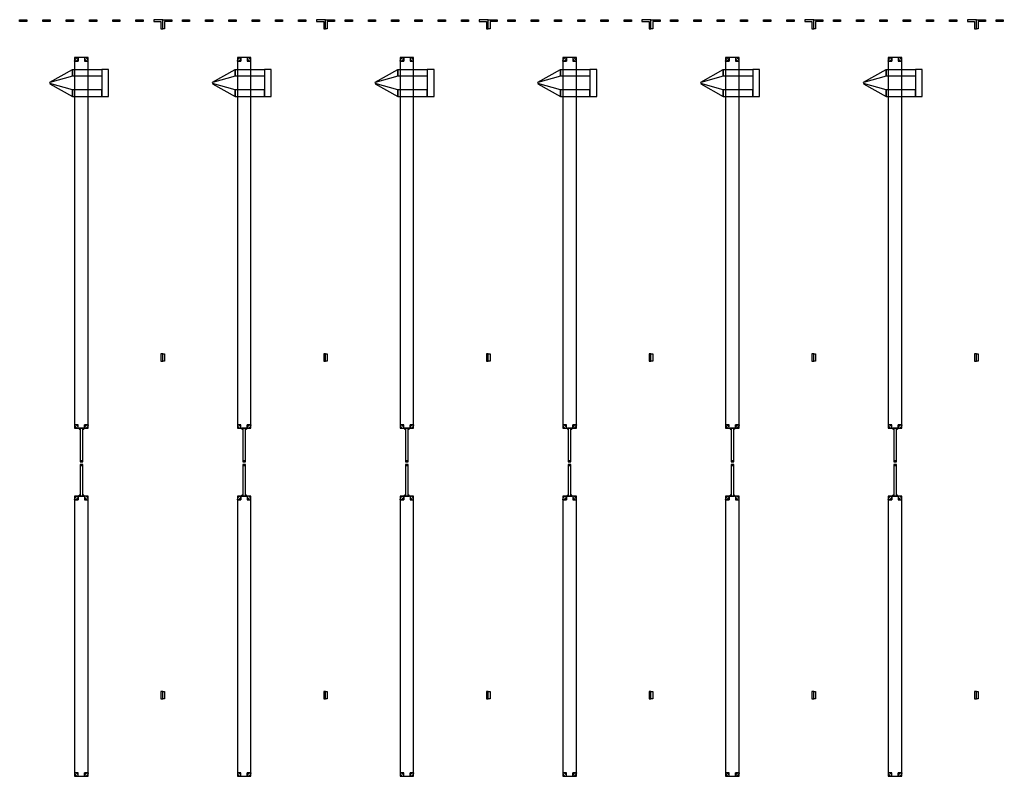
# Model space of a CAD drawing. Extents: x -50899 to 50899, y -48295 to 50898.
# Drawn here: x -6083 to 4797, y -21445 to -13075 of the extents above; entities that cross this region are included whole.
import ezdxf

# ---------------------------------------------------------------- set-up
doc = ezdxf.new("R2010")
doc.units = 0

# ---------------------------------------------------------------- blocks, each defined once
blk = doc.blocks.new('Q12')
for points in [[(2500, 25425), (2250, 25355), (2250, 25360), (2500, 25500), (2500, 25425)], [(2500, 25425), (2250, 25355), (2250, 25360), (2500, 25500), (2500, 25425)], [(2825, 25425), (2500, 25425), (2500, 25500), (2825, 25500), (2825, 25425)], [(2825, 25425), (2500, 25425), (2500, 25500), (2825, 25500), (2825, 25425)], [(2900, 25500), (2825, 25500), (2825, 25200), (2900, 25200), (2900, 25500)], [(2900, 25500), (2825, 25500), (2825, 25200), (2900, 25200), (2900, 25500)], [(2500, 25275), (2250, 25345), (2250, 25340), (2500, 25200), (2500, 25275)], [(2500, 25275), (2250, 25345), (2250, 25340), (2500, 25200), (2500, 25275)], [(2825, 25275), (2500, 25275), (2500, 25200), (2825, 25200), (2825, 25275)], [(2825, 25275), (2500, 25275), (2500, 25200), (2825, 25200), (2825, 25275)]]:
    blk.add_lwpolyline(points)
blk = doc.blocks.new('Q13')
for points in [[(117, 26050), (197, 26050), (197, 26030), (117, 26030), (117, 26050)], [(374, 26050), (454, 26050), (454, 26030), (374, 26030), (374, 26050)], [(631, 26050), (711, 26050), (711, 26030), (631, 26030), (631, 26050)], [(889, 26050), (969, 26050), (969, 26030), (889, 26030), (889, 26050)], [(1146, 26050), (1226, 26050), (1226, 26030), (1146, 26030), (1146, 26050)], [(1403, 26050), (1483, 26050), (1483, 26030), (1403, 26030), (1403, 26050)], [(1700, 26050), (1600, 26050), (1600, 26030), (1680, 26030), (1680, 25950), (1700, 25950), (1700, 26050)], [(725, 25630), (725, 21530), (875, 21530), (875, 25630), (725, 25630)], [(725, 25630), (725, 25590), (765, 25590), (765, 25630), (725, 25630)], [(725, 25590), (730, 25610), (745, 25625), (765, 25630), (765, 25610), (755, 25607), (748, 25600), (745, 25590), (725, 25590)], [(745, 25590), (748, 25600), (755, 25607), (765, 25610), (765, 25590), (765, 25590), (765, 25590), (765, 25590), (745, 25590)], [(835, 25630), (835, 25590), (875, 25590), (875, 25630), (835, 25630)], [(875, 25590), (870, 25610), (855, 25625), (835, 25630), (835, 25610), (845, 25607), (852, 25600), (855, 25590), (875, 25590)], [(855, 25590), (852, 25600), (845, 25607), (835, 25610), (835, 25590), (835, 25590), (835, 25590), (835, 25590), (855, 25590)], [(2500, 25425), (2250, 25355), (2250, 25360), (2500, 25500), (2500, 25425)], [(2500, 25425), (2250, 25355), (2250, 25360), (2500, 25500), (2500, 25425)], [(2825, 25425), (2500, 25425), (2500, 25500), (2825, 25500), (2825, 25425)], [(2825, 25425), (2500, 25425), (2500, 25500), (2825, 25500), (2825, 25425)], [(2900, 25500), (2825, 25500), (2825, 25200), (2900, 25200), (2900, 25500)], [(2900, 25500), (2825, 25500), (2825, 25200), (2900, 25200), (2900, 25500)], [(2500, 25275), (2250, 25345), (2250, 25340), (2500, 25200), (2500, 25275)], [(2500, 25275), (2250, 25345), (2250, 25340), (2500, 25200), (2500, 25275)], [(2825, 25275), (2500, 25275), (2500, 25200), (2825, 25200), (2825, 25275)], [(2825, 25275), (2500, 25275), (2500, 25200), (2825, 25200), (2825, 25275)], [(1700, 22274), (1700, 22354), (1680, 22354), (1680, 22274), (1700, 22274)], [(765, 21530), (765, 21570), (725, 21570), (725, 21530), (765, 21530)], [(725, 21570), (730, 21550), (745, 21535), (765, 21530), (765, 21550), (755, 21553), (748, 21560), (745, 21570), (725, 21570)], [(745, 21570), (748, 21560), (755, 21553), (765, 21550), (765, 21570), (765, 21570), (765, 21570), (765, 21570), (745, 21570)], [(875, 21530), (875, 21570), (835, 21570), (835, 21530), (875, 21530)], [(875, 21570), (870, 21550), (855, 21535), (835, 21530), (835, 21550), (845, 21553), (852, 21560), (855, 21570), (875, 21570)], [(855, 21570), (852, 21560), (845, 21553), (835, 21550), (835, 21570), (835, 21570), (835, 21570), (835, 21570), (855, 21570)], [(775, 21530), (775, 21520), (785, 21520), (785, 21530), (775, 21530)], [(785, 21520), (784, 21525), (780, 21529), (775, 21530), (775, 21525), (777, 21524), (779, 21522), (780, 21520), (785, 21520)], [(780, 21520), (779, 21522), (777, 21524), (775, 21525), (775, 21520), (775, 21520), (775, 21520), (775, 21520), (780, 21520)], [(785, 21530), (785, 21160), (815, 21160), (815, 21530), (785, 21530)], [(815, 21530), (815, 21520), (825, 21520), (825, 21530), (815, 21530)], [(815, 21520), (816, 21525), (820, 21529), (825, 21530), (825, 21525), (822, 21524), (821, 21522), (820, 21520), (815, 21520)], [(820, 21520), (821, 21522), (822, 21524), (825, 21525), (825, 21520), (825, 21520), (825, 21520), (825, 21520), (820, 21520)], [(785, 21130), (785, 20780), (815, 20780), (815, 21130), (785, 21130)], [(807, 21165), (807, 21170), (792, 21170), (792, 21165), (807, 21165)], [(792, 21125), (792, 21120), (807, 21120), (807, 21125), (792, 21125)], [(802, 21160), (802, 21165), (797, 21165), (797, 21160), (802, 21160)], [(797, 21130), (797, 21125), (802, 21125), (802, 21130), (797, 21130)], [(785, 20780), (785, 20790), (775, 20790), (775, 20780), (785, 20780)], [(785, 20790), (784, 20785), (780, 20781), (775, 20780), (775, 20785), (777, 20786), (779, 20788), (780, 20790), (785, 20790)], [(780, 20790), (779, 20788), (777, 20786), (775, 20785), (775, 20790), (775, 20790), (775, 20790), (775, 20790), (780, 20790)], [(825, 20780), (825, 20790), (815, 20790), (815, 20780), (825, 20780)], [(815, 20790), (816, 20785), (820, 20781), (825, 20780), (825, 20785), (822, 20786), (821, 20788), (820, 20790), (815, 20790)], [(820, 20790), (821, 20788), (822, 20786), (825, 20785), (825, 20790), (825, 20790), (825, 20790), (825, 20790), (820, 20790)], [(725, 20780), (725, 17680), (875, 17680), (875, 20780), (725, 20780)], [(725, 20780), (725, 20740), (765, 20740), (765, 20780), (725, 20780)], [(725, 20740), (730, 20760), (745, 20775), (765, 20780), (765, 20760), (755, 20757), (748, 20750), (745, 20740), (725, 20740)], [(745, 20740), (748, 20750), (755, 20757), (765, 20760), (765, 20740), (765, 20740), (765, 20740), (765, 20740), (745, 20740)], [(835, 20780), (835, 20740), (875, 20740), (875, 20780), (835, 20780)], [(875, 20740), (870, 20760), (855, 20775), (835, 20780), (835, 20760), (845, 20757), (852, 20750), (855, 20740), (875, 20740)], [(855, 20740), (852, 20750), (845, 20757), (835, 20760), (835, 20740), (835, 20740), (835, 20740), (835, 20740), (855, 20740)], [(1700, 18539), (1700, 18619), (1680, 18619), (1680, 18539), (1700, 18539)], [(765, 17680), (765, 17720), (725, 17720), (725, 17680), (765, 17680)], [(725, 17720), (730, 17700), (745, 17685), (765, 17680), (765, 17700), (755, 17703), (748, 17710), (745, 17720), (725, 17720)], [(745, 17720), (748, 17710), (755, 17703), (765, 17700), (765, 17720), (765, 17720), (765, 17720), (765, 17720), (745, 17720)], [(875, 17680), (875, 17720), (835, 17720), (835, 17680), (875, 17680)], [(875, 17720), (870, 17700), (855, 17685), (835, 17680), (835, 17700), (845, 17703), (852, 17710), (855, 17720), (875, 17720)], [(855, 17720), (852, 17710), (845, 17703), (835, 17700), (835, 17720), (835, 17720), (835, 17720), (835, 17720), (855, 17720)]]:
    blk.add_lwpolyline(points)
blk = doc.blocks.new('Q14')
for points in [[(-100, 26050), (0, 26050), (0, 26030), (-80, 26030), (-80, 25950), (-100, 25950), (-100, 26050)], [(117, 26050), (197, 26050), (197, 26030), (117, 26030), (117, 26050)], [(374, 26050), (454, 26050), (454, 26030), (374, 26030), (374, 26050)], [(631, 26050), (711, 26050), (711, 26030), (631, 26030), (631, 26050)], [(889, 26050), (969, 26050), (969, 26030), (889, 26030), (889, 26050)], [(1146, 26050), (1226, 26050), (1226, 26030), (1146, 26030), (1146, 26050)], [(1403, 26050), (1483, 26050), (1483, 26030), (1403, 26030), (1403, 26050)], [(1700, 26050), (1600, 26050), (1600, 26030), (1680, 26030), (1680, 25950), (1700, 25950), (1700, 26050)], [(725, 25630), (725, 21530), (875, 21530), (875, 25630), (725, 25630)], [(725, 25630), (725, 25590), (765, 25590), (765, 25630), (725, 25630)], [(725, 25590), (730, 25610), (745, 25625), (765, 25630), (765, 25610), (755, 25607), (748, 25600), (745, 25590), (725, 25590)], [(745, 25590), (748, 25600), (755, 25607), (765, 25610), (765, 25590), (765, 25590), (765, 25590), (765, 25590), (745, 25590)], [(835, 25630), (835, 25590), (875, 25590), (875, 25630), (835, 25630)], [(875, 25590), (870, 25610), (855, 25625), (835, 25630), (835, 25610), (845, 25607), (852, 25600), (855, 25590), (875, 25590)], [(855, 25590), (852, 25600), (845, 25607), (835, 25610), (835, 25590), (835, 25590), (835, 25590), (835, 25590), (855, 25590)], [(2500, 25425), (2250, 25355), (2250, 25360), (2500, 25500), (2500, 25425)], [(2500, 25425), (2250, 25355), (2250, 25360), (2500, 25500), (2500, 25425)], [(2825, 25425), (2500, 25425), (2500, 25500), (2825, 25500), (2825, 25425)], [(2825, 25425), (2500, 25425), (2500, 25500), (2825, 25500), (2825, 25425)], [(2900, 25500), (2825, 25500), (2825, 25200), (2900, 25200), (2900, 25500)], [(2900, 25500), (2825, 25500), (2825, 25200), (2900, 25200), (2900, 25500)], [(2500, 25275), (2250, 25345), (2250, 25340), (2500, 25200), (2500, 25275)], [(2500, 25275), (2250, 25345), (2250, 25340), (2500, 25200), (2500, 25275)], [(2825, 25275), (2500, 25275), (2500, 25200), (2825, 25200), (2825, 25275)], [(2825, 25275), (2500, 25275), (2500, 25200), (2825, 25200), (2825, 25275)], [(-100, 22274), (-100, 22354), (-80, 22354), (-80, 22274), (-100, 22274)], [(1700, 22274), (1700, 22354), (1680, 22354), (1680, 22274), (1700, 22274)], [(765, 21530), (765, 21570), (725, 21570), (725, 21530), (765, 21530)], [(725, 21570), (730, 21550), (745, 21535), (765, 21530), (765, 21550), (755, 21553), (748, 21560), (745, 21570), (725, 21570)], [(745, 21570), (748, 21560), (755, 21553), (765, 21550), (765, 21570), (765, 21570), (765, 21570), (765, 21570), (745, 21570)], [(875, 21530), (875, 21570), (835, 21570), (835, 21530), (875, 21530)], [(875, 21570), (870, 21550), (855, 21535), (835, 21530), (835, 21550), (845, 21553), (852, 21560), (855, 21570), (875, 21570)], [(855, 21570), (852, 21560), (845, 21553), (835, 21550), (835, 21570), (835, 21570), (835, 21570), (835, 21570), (855, 21570)], [(775, 21530), (775, 21520), (785, 21520), (785, 21530), (775, 21530)], [(785, 21520), (784, 21525), (780, 21529), (775, 21530), (775, 21525), (777, 21524), (779, 21522), (780, 21520), (785, 21520)], [(780, 21520), (779, 21522), (777, 21524), (775, 21525), (775, 21520), (775, 21520), (775, 21520), (775, 21520), (780, 21520)], [(785, 21530), (785, 21160), (815, 21160), (815, 21530), (785, 21530)], [(815, 21530), (815, 21520), (825, 21520), (825, 21530), (815, 21530)], [(815, 21520), (816, 21525), (820, 21529), (825, 21530), (825, 21525), (822, 21524), (821, 21522), (820, 21520), (815, 21520)], [(820, 21520), (821, 21522), (822, 21524), (825, 21525), (825, 21520), (825, 21520), (825, 21520), (825, 21520), (820, 21520)], [(785, 21130), (785, 20780), (815, 20780), (815, 21130), (785, 21130)], [(807, 21165), (807, 21170), (792, 21170), (792, 21165), (807, 21165)], [(792, 21125), (792, 21120), (807, 21120), (807, 21125), (792, 21125)], [(802, 21160), (802, 21165), (797, 21165), (797, 21160), (802, 21160)], [(797, 21130), (797, 21125), (802, 21125), (802, 21130), (797, 21130)], [(785, 20780), (785, 20790), (775, 20790), (775, 20780), (785, 20780)], [(785, 20790), (784, 20785), (780, 20781), (775, 20780), (775, 20785), (777, 20786), (779, 20788), (780, 20790), (785, 20790)], [(780, 20790), (779, 20788), (777, 20786), (775, 20785), (775, 20790), (775, 20790), (775, 20790), (775, 20790), (780, 20790)], [(825, 20780), (825, 20790), (815, 20790), (815, 20780), (825, 20780)], [(815, 20790), (816, 20785), (820, 20781), (825, 20780), (825, 20785), (822, 20786), (821, 20788), (820, 20790), (815, 20790)], [(820, 20790), (821, 20788), (822, 20786), (825, 20785), (825, 20790), (825, 20790), (825, 20790), (825, 20790), (820, 20790)], [(725, 20780), (725, 17680), (875, 17680), (875, 20780), (725, 20780)], [(725, 20780), (725, 20740), (765, 20740), (765, 20780), (725, 20780)], [(725, 20740), (730, 20760), (745, 20775), (765, 20780), (765, 20760), (755, 20757), (748, 20750), (745, 20740), (725, 20740)], [(745, 20740), (748, 20750), (755, 20757), (765, 20760), (765, 20740), (765, 20740), (765, 20740), (765, 20740), (745, 20740)], [(835, 20780), (835, 20740), (875, 20740), (875, 20780), (835, 20780)], [(875, 20740), (870, 20760), (855, 20775), (835, 20780), (835, 20760), (845, 20757), (852, 20750), (855, 20740), (875, 20740)], [(855, 20740), (852, 20750), (845, 20757), (835, 20760), (835, 20740), (835, 20740), (835, 20740), (835, 20740), (855, 20740)], [(-100, 18539), (-100, 18619), (-80, 18619), (-80, 18539), (-100, 18539)], [(1700, 18539), (1700, 18619), (1680, 18619), (1680, 18539), (1700, 18539)], [(765, 17680), (765, 17720), (725, 17720), (725, 17680), (765, 17680)], [(725, 17720), (730, 17700), (745, 17685), (765, 17680), (765, 17700), (755, 17703), (748, 17710), (745, 17720), (725, 17720)], [(745, 17720), (748, 17710), (755, 17703), (765, 17700), (765, 17720), (765, 17720), (765, 17720), (765, 17720), (745, 17720)], [(875, 17680), (875, 17720), (835, 17720), (835, 17680), (875, 17680)], [(875, 17720), (870, 17700), (855, 17685), (835, 17680), (835, 17700), (845, 17703), (852, 17710), (855, 17720), (875, 17720)], [(855, 17720), (852, 17710), (845, 17703), (835, 17700), (835, 17720), (835, 17720), (835, 17720), (835, 17720), (855, 17720)]]:
    blk.add_lwpolyline(points)
blk = doc.blocks.new('Q15')
for points in [[(-100, 26050), (0, 26050), (0, 26030), (-80, 26030), (-80, 25950), (-100, 25950), (-100, 26050)], [(117, 26050), (197, 26050), (197, 26030), (117, 26030), (117, 26050)], [(374, 26050), (454, 26050), (454, 26030), (374, 26030), (374, 26050)], [(631, 26050), (711, 26050), (711, 26030), (631, 26030), (631, 26050)], [(889, 26050), (969, 26050), (969, 26030), (889, 26030), (889, 26050)], [(1146, 26050), (1226, 26050), (1226, 26030), (1146, 26030), (1146, 26050)], [(1403, 26050), (1483, 26050), (1483, 26030), (1403, 26030), (1403, 26050)], [(1700, 26050), (1600, 26050), (1600, 26030), (1680, 26030), (1680, 25950), (1700, 25950), (1700, 26050)], [(725, 25630), (725, 21530), (875, 21530), (875, 25630), (725, 25630)], [(725, 25630), (725, 25590), (765, 25590), (765, 25630), (725, 25630)], [(725, 25590), (730, 25610), (745, 25625), (765, 25630), (765, 25610), (755, 25607), (748, 25600), (745, 25590), (725, 25590)], [(745, 25590), (748, 25600), (755, 25607), (765, 25610), (765, 25590), (765, 25590), (765, 25590), (765, 25590), (745, 25590)], [(835, 25630), (835, 25590), (875, 25590), (875, 25630), (835, 25630)], [(875, 25590), (870, 25610), (855, 25625), (835, 25630), (835, 25610), (845, 25607), (852, 25600), (855, 25590), (875, 25590)], [(855, 25590), (852, 25600), (845, 25607), (835, 25610), (835, 25590), (835, 25590), (835, 25590), (835, 25590), (855, 25590)], [(2500, 25425), (2250, 25355), (2250, 25360), (2500, 25500), (2500, 25425)], [(2500, 25425), (2250, 25355), (2250, 25360), (2500, 25500), (2500, 25425)], [(2825, 25425), (2500, 25425), (2500, 25500), (2825, 25500), (2825, 25425)], [(2825, 25425), (2500, 25425), (2500, 25500), (2825, 25500), (2825, 25425)], [(2900, 25500), (2825, 25500), (2825, 25200), (2900, 25200), (2900, 25500)], [(2900, 25500), (2825, 25500), (2825, 25200), (2900, 25200), (2900, 25500)], [(2500, 25275), (2250, 25345), (2250, 25340), (2500, 25200), (2500, 25275)], [(2500, 25275), (2250, 25345), (2250, 25340), (2500, 25200), (2500, 25275)], [(2825, 25275), (2500, 25275), (2500, 25200), (2825, 25200), (2825, 25275)], [(2825, 25275), (2500, 25275), (2500, 25200), (2825, 25200), (2825, 25275)], [(-100, 22274), (-100, 22354), (-80, 22354), (-80, 22274), (-100, 22274)], [(1700, 22274), (1700, 22354), (1680, 22354), (1680, 22274), (1700, 22274)], [(765, 21530), (765, 21570), (725, 21570), (725, 21530), (765, 21530)], [(725, 21570), (730, 21550), (745, 21535), (765, 21530), (765, 21550), (755, 21553), (748, 21560), (745, 21570), (725, 21570)], [(745, 21570), (748, 21560), (755, 21553), (765, 21550), (765, 21570), (765, 21570), (765, 21570), (765, 21570), (745, 21570)], [(875, 21530), (875, 21570), (835, 21570), (835, 21530), (875, 21530)], [(875, 21570), (870, 21550), (855, 21535), (835, 21530), (835, 21550), (845, 21553), (852, 21560), (855, 21570), (875, 21570)], [(855, 21570), (852, 21560), (845, 21553), (835, 21550), (835, 21570), (835, 21570), (835, 21570), (835, 21570), (855, 21570)], [(775, 21530), (775, 21520), (785, 21520), (785, 21530), (775, 21530)], [(785, 21520), (784, 21525), (780, 21529), (775, 21530), (775, 21525), (777, 21524), (779, 21522), (780, 21520), (785, 21520)], [(780, 21520), (779, 21522), (777, 21524), (775, 21525), (775, 21520), (775, 21520), (775, 21520), (775, 21520), (780, 21520)], [(785, 21530), (785, 21160), (815, 21160), (815, 21530), (785, 21530)], [(815, 21530), (815, 21520), (825, 21520), (825, 21530), (815, 21530)], [(815, 21520), (816, 21525), (820, 21529), (825, 21530), (825, 21525), (822, 21524), (821, 21522), (820, 21520), (815, 21520)], [(820, 21520), (821, 21522), (822, 21524), (825, 21525), (825, 21520), (825, 21520), (825, 21520), (825, 21520), (820, 21520)], [(785, 21130), (785, 20780), (815, 20780), (815, 21130), (785, 21130)], [(807, 21165), (807, 21170), (792, 21170), (792, 21165), (807, 21165)], [(792, 21125), (792, 21120), (807, 21120), (807, 21125), (792, 21125)], [(802, 21160), (802, 21165), (797, 21165), (797, 21160), (802, 21160)], [(797, 21130), (797, 21125), (802, 21125), (802, 21130), (797, 21130)], [(785, 20780), (785, 20790), (775, 20790), (775, 20780), (785, 20780)], [(785, 20790), (784, 20785), (780, 20781), (775, 20780), (775, 20785), (777, 20786), (779, 20788), (780, 20790), (785, 20790)], [(780, 20790), (779, 20788), (777, 20786), (775, 20785), (775, 20790), (775, 20790), (775, 20790), (775, 20790), (780, 20790)], [(825, 20780), (825, 20790), (815, 20790), (815, 20780), (825, 20780)], [(815, 20790), (816, 20785), (820, 20781), (825, 20780), (825, 20785), (822, 20786), (821, 20788), (820, 20790), (815, 20790)], [(820, 20790), (821, 20788), (822, 20786), (825, 20785), (825, 20790), (825, 20790), (825, 20790), (825, 20790), (820, 20790)], [(725, 20780), (725, 17680), (875, 17680), (875, 20780), (725, 20780)], [(725, 20780), (725, 20740), (765, 20740), (765, 20780), (725, 20780)], [(725, 20740), (730, 20760), (745, 20775), (765, 20780), (765, 20760), (755, 20757), (748, 20750), (745, 20740), (725, 20740)], [(745, 20740), (748, 20750), (755, 20757), (765, 20760), (765, 20740), (765, 20740), (765, 20740), (765, 20740), (745, 20740)], [(835, 20780), (835, 20740), (875, 20740), (875, 20780), (835, 20780)], [(875, 20740), (870, 20760), (855, 20775), (835, 20780), (835, 20760), (845, 20757), (852, 20750), (855, 20740), (875, 20740)], [(855, 20740), (852, 20750), (845, 20757), (835, 20760), (835, 20740), (835, 20740), (835, 20740), (835, 20740), (855, 20740)], [(-100, 18539), (-100, 18619), (-80, 18619), (-80, 18539), (-100, 18539)], [(1700, 18539), (1700, 18619), (1680, 18619), (1680, 18539), (1700, 18539)], [(765, 17680), (765, 17720), (725, 17720), (725, 17680), (765, 17680)], [(725, 17720), (730, 17700), (745, 17685), (765, 17680), (765, 17700), (755, 17703), (748, 17710), (745, 17720), (725, 17720)], [(745, 17720), (748, 17710), (755, 17703), (765, 17700), (765, 17720), (765, 17720), (765, 17720), (765, 17720), (745, 17720)], [(875, 17680), (875, 17720), (835, 17720), (835, 17680), (875, 17680)], [(875, 17720), (870, 17700), (855, 17685), (835, 17680), (835, 17700), (845, 17703), (852, 17710), (855, 17720), (875, 17720)], [(855, 17720), (852, 17710), (845, 17703), (835, 17700), (835, 17720), (835, 17720), (835, 17720), (835, 17720), (855, 17720)]]:
    blk.add_lwpolyline(points)
blk = doc.blocks.new('Q16')
for points in [[(-100, 26050), (0, 26050), (0, 26030), (-80, 26030), (-80, 25950), (-100, 25950), (-100, 26050)], [(117, 26050), (197, 26050), (197, 26030), (117, 26030), (117, 26050)], [(374, 26050), (454, 26050), (454, 26030), (374, 26030), (374, 26050)], [(631, 26050), (711, 26050), (711, 26030), (631, 26030), (631, 26050)], [(889, 26050), (969, 26050), (969, 26030), (889, 26030), (889, 26050)], [(1146, 26050), (1226, 26050), (1226, 26030), (1146, 26030), (1146, 26050)], [(1403, 26050), (1483, 26050), (1483, 26030), (1403, 26030), (1403, 26050)], [(1700, 26050), (1600, 26050), (1600, 26030), (1680, 26030), (1680, 25950), (1700, 25950), (1700, 26050)], [(725, 25630), (725, 21530), (875, 21530), (875, 25630), (725, 25630)], [(725, 25630), (725, 25590), (765, 25590), (765, 25630), (725, 25630)], [(725, 25590), (730, 25610), (745, 25625), (765, 25630), (765, 25610), (755, 25607), (748, 25600), (745, 25590), (725, 25590)], [(745, 25590), (748, 25600), (755, 25607), (765, 25610), (765, 25590), (765, 25590), (765, 25590), (765, 25590), (745, 25590)], [(835, 25630), (835, 25590), (875, 25590), (875, 25630), (835, 25630)], [(875, 25590), (870, 25610), (855, 25625), (835, 25630), (835, 25610), (845, 25607), (852, 25600), (855, 25590), (875, 25590)], [(855, 25590), (852, 25600), (845, 25607), (835, 25610), (835, 25590), (835, 25590), (835, 25590), (835, 25590), (855, 25590)], [(2500, 25425), (2250, 25355), (2250, 25360), (2500, 25500), (2500, 25425)], [(2500, 25425), (2250, 25355), (2250, 25360), (2500, 25500), (2500, 25425)], [(2825, 25425), (2500, 25425), (2500, 25500), (2825, 25500), (2825, 25425)], [(2825, 25425), (2500, 25425), (2500, 25500), (2825, 25500), (2825, 25425)], [(2900, 25500), (2825, 25500), (2825, 25200), (2900, 25200), (2900, 25500)], [(2900, 25500), (2825, 25500), (2825, 25200), (2900, 25200), (2900, 25500)], [(2500, 25275), (2250, 25345), (2250, 25340), (2500, 25200), (2500, 25275)], [(2500, 25275), (2250, 25345), (2250, 25340), (2500, 25200), (2500, 25275)], [(2825, 25275), (2500, 25275), (2500, 25200), (2825, 25200), (2825, 25275)], [(2825, 25275), (2500, 25275), (2500, 25200), (2825, 25200), (2825, 25275)], [(-100, 22274), (-100, 22354), (-80, 22354), (-80, 22274), (-100, 22274)], [(1700, 22274), (1700, 22354), (1680, 22354), (1680, 22274), (1700, 22274)], [(765, 21530), (765, 21570), (725, 21570), (725, 21530), (765, 21530)], [(725, 21570), (730, 21550), (745, 21535), (765, 21530), (765, 21550), (755, 21553), (748, 21560), (745, 21570), (725, 21570)], [(745, 21570), (748, 21560), (755, 21553), (765, 21550), (765, 21570), (765, 21570), (765, 21570), (765, 21570), (745, 21570)], [(875, 21530), (875, 21570), (835, 21570), (835, 21530), (875, 21530)], [(875, 21570), (870, 21550), (855, 21535), (835, 21530), (835, 21550), (845, 21553), (852, 21560), (855, 21570), (875, 21570)], [(855, 21570), (852, 21560), (845, 21553), (835, 21550), (835, 21570), (835, 21570), (835, 21570), (835, 21570), (855, 21570)], [(775, 21530), (775, 21520), (785, 21520), (785, 21530), (775, 21530)], [(785, 21520), (784, 21525), (780, 21529), (775, 21530), (775, 21525), (777, 21524), (779, 21522), (780, 21520), (785, 21520)], [(780, 21520), (779, 21522), (777, 21524), (775, 21525), (775, 21520), (775, 21520), (775, 21520), (775, 21520), (780, 21520)], [(785, 21530), (785, 21160), (815, 21160), (815, 21530), (785, 21530)], [(815, 21530), (815, 21520), (825, 21520), (825, 21530), (815, 21530)], [(815, 21520), (816, 21525), (820, 21529), (825, 21530), (825, 21525), (822, 21524), (821, 21522), (820, 21520), (815, 21520)], [(820, 21520), (821, 21522), (822, 21524), (825, 21525), (825, 21520), (825, 21520), (825, 21520), (825, 21520), (820, 21520)], [(785, 21130), (785, 20780), (815, 20780), (815, 21130), (785, 21130)], [(807, 21165), (807, 21170), (792, 21170), (792, 21165), (807, 21165)], [(792, 21125), (792, 21120), (807, 21120), (807, 21125), (792, 21125)], [(802, 21160), (802, 21165), (797, 21165), (797, 21160), (802, 21160)], [(797, 21130), (797, 21125), (802, 21125), (802, 21130), (797, 21130)], [(785, 20780), (785, 20790), (775, 20790), (775, 20780), (785, 20780)], [(785, 20790), (784, 20785), (780, 20781), (775, 20780), (775, 20785), (777, 20786), (779, 20788), (780, 20790), (785, 20790)], [(780, 20790), (779, 20788), (777, 20786), (775, 20785), (775, 20790), (775, 20790), (775, 20790), (775, 20790), (780, 20790)], [(825, 20780), (825, 20790), (815, 20790), (815, 20780), (825, 20780)], [(815, 20790), (816, 20785), (820, 20781), (825, 20780), (825, 20785), (822, 20786), (821, 20788), (820, 20790), (815, 20790)], [(820, 20790), (821, 20788), (822, 20786), (825, 20785), (825, 20790), (825, 20790), (825, 20790), (825, 20790), (820, 20790)], [(725, 20780), (725, 17680), (875, 17680), (875, 20780), (725, 20780)], [(725, 20780), (725, 20740), (765, 20740), (765, 20780), (725, 20780)], [(725, 20740), (730, 20760), (745, 20775), (765, 20780), (765, 20760), (755, 20757), (748, 20750), (745, 20740), (725, 20740)], [(745, 20740), (748, 20750), (755, 20757), (765, 20760), (765, 20740), (765, 20740), (765, 20740), (765, 20740), (745, 20740)], [(835, 20780), (835, 20740), (875, 20740), (875, 20780), (835, 20780)], [(875, 20740), (870, 20760), (855, 20775), (835, 20780), (835, 20760), (845, 20757), (852, 20750), (855, 20740), (875, 20740)], [(855, 20740), (852, 20750), (845, 20757), (835, 20760), (835, 20740), (835, 20740), (835, 20740), (835, 20740), (855, 20740)], [(-100, 18539), (-100, 18619), (-80, 18619), (-80, 18539), (-100, 18539)], [(1700, 18539), (1700, 18619), (1680, 18619), (1680, 18539), (1700, 18539)], [(765, 17680), (765, 17720), (725, 17720), (725, 17680), (765, 17680)], [(725, 17720), (730, 17700), (745, 17685), (765, 17680), (765, 17700), (755, 17703), (748, 17710), (745, 17720), (725, 17720)], [(745, 17720), (748, 17710), (755, 17703), (765, 17700), (765, 17720), (765, 17720), (765, 17720), (765, 17720), (745, 17720)], [(875, 17680), (875, 17720), (835, 17720), (835, 17680), (875, 17680)], [(875, 17720), (870, 17700), (855, 17685), (835, 17680), (835, 17700), (845, 17703), (852, 17710), (855, 17720), (875, 17720)], [(855, 17720), (852, 17710), (845, 17703), (835, 17700), (835, 17720), (835, 17720), (835, 17720), (835, 17720), (855, 17720)]]:
    blk.add_lwpolyline(points)
blk = doc.blocks.new('Q17')
for points in [[(-100, 26050), (0, 26050), (0, 26030), (-80, 26030), (-80, 25950), (-100, 25950), (-100, 26050)], [(117, 26050), (197, 26050), (197, 26030), (117, 26030), (117, 26050)], [(374, 26050), (454, 26050), (454, 26030), (374, 26030), (374, 26050)], [(631, 26050), (711, 26050), (711, 26030), (631, 26030), (631, 26050)], [(889, 26050), (969, 26050), (969, 26030), (889, 26030), (889, 26050)], [(1146, 26050), (1226, 26050), (1226, 26030), (1146, 26030), (1146, 26050)], [(1403, 26050), (1483, 26050), (1483, 26030), (1403, 26030), (1403, 26050)], [(1700, 26050), (1600, 26050), (1600, 26030), (1680, 26030), (1680, 25950), (1700, 25950), (1700, 26050)], [(725, 25630), (725, 21530), (875, 21530), (875, 25630), (725, 25630)], [(725, 25630), (725, 25590), (765, 25590), (765, 25630), (725, 25630)], [(725, 25590), (730, 25610), (745, 25625), (765, 25630), (765, 25610), (755, 25607), (748, 25600), (745, 25590), (725, 25590)], [(745, 25590), (748, 25600), (755, 25607), (765, 25610), (765, 25590), (765, 25590), (765, 25590), (765, 25590), (745, 25590)], [(835, 25630), (835, 25590), (875, 25590), (875, 25630), (835, 25630)], [(875, 25590), (870, 25610), (855, 25625), (835, 25630), (835, 25610), (845, 25607), (852, 25600), (855, 25590), (875, 25590)], [(855, 25590), (852, 25600), (845, 25607), (835, 25610), (835, 25590), (835, 25590), (835, 25590), (835, 25590), (855, 25590)], [(2500, 25425), (2250, 25355), (2250, 25360), (2500, 25500), (2500, 25425)], [(2500, 25425), (2250, 25355), (2250, 25360), (2500, 25500), (2500, 25425)], [(2825, 25425), (2500, 25425), (2500, 25500), (2825, 25500), (2825, 25425)], [(2825, 25425), (2500, 25425), (2500, 25500), (2825, 25500), (2825, 25425)], [(2900, 25500), (2825, 25500), (2825, 25200), (2900, 25200), (2900, 25500)], [(2900, 25500), (2825, 25500), (2825, 25200), (2900, 25200), (2900, 25500)], [(2500, 25275), (2250, 25345), (2250, 25340), (2500, 25200), (2500, 25275)], [(2500, 25275), (2250, 25345), (2250, 25340), (2500, 25200), (2500, 25275)], [(2825, 25275), (2500, 25275), (2500, 25200), (2825, 25200), (2825, 25275)], [(2825, 25275), (2500, 25275), (2500, 25200), (2825, 25200), (2825, 25275)], [(-100, 22274), (-100, 22354), (-80, 22354), (-80, 22274), (-100, 22274)], [(1700, 22274), (1700, 22354), (1680, 22354), (1680, 22274), (1700, 22274)], [(765, 21530), (765, 21570), (725, 21570), (725, 21530), (765, 21530)], [(725, 21570), (730, 21550), (745, 21535), (765, 21530), (765, 21550), (755, 21553), (748, 21560), (745, 21570), (725, 21570)], [(745, 21570), (748, 21560), (755, 21553), (765, 21550), (765, 21570), (765, 21570), (765, 21570), (765, 21570), (745, 21570)], [(875, 21530), (875, 21570), (835, 21570), (835, 21530), (875, 21530)], [(875, 21570), (870, 21550), (855, 21535), (835, 21530), (835, 21550), (845, 21553), (852, 21560), (855, 21570), (875, 21570)], [(855, 21570), (852, 21560), (845, 21553), (835, 21550), (835, 21570), (835, 21570), (835, 21570), (835, 21570), (855, 21570)], [(775, 21530), (775, 21520), (785, 21520), (785, 21530), (775, 21530)], [(785, 21520), (784, 21525), (780, 21529), (775, 21530), (775, 21525), (777, 21524), (779, 21522), (780, 21520), (785, 21520)], [(780, 21520), (779, 21522), (777, 21524), (775, 21525), (775, 21520), (775, 21520), (775, 21520), (775, 21520), (780, 21520)], [(785, 21530), (785, 21160), (815, 21160), (815, 21530), (785, 21530)], [(815, 21530), (815, 21520), (825, 21520), (825, 21530), (815, 21530)], [(815, 21520), (816, 21525), (820, 21529), (825, 21530), (825, 21525), (822, 21524), (821, 21522), (820, 21520), (815, 21520)], [(820, 21520), (821, 21522), (822, 21524), (825, 21525), (825, 21520), (825, 21520), (825, 21520), (825, 21520), (820, 21520)], [(785, 21130), (785, 20780), (815, 20780), (815, 21130), (785, 21130)], [(807, 21165), (807, 21170), (792, 21170), (792, 21165), (807, 21165)], [(792, 21125), (792, 21120), (807, 21120), (807, 21125), (792, 21125)], [(802, 21160), (802, 21165), (797, 21165), (797, 21160), (802, 21160)], [(797, 21130), (797, 21125), (802, 21125), (802, 21130), (797, 21130)], [(785, 20780), (785, 20790), (775, 20790), (775, 20780), (785, 20780)], [(785, 20790), (784, 20785), (780, 20781), (775, 20780), (775, 20785), (777, 20786), (779, 20788), (780, 20790), (785, 20790)], [(780, 20790), (779, 20788), (777, 20786), (775, 20785), (775, 20790), (775, 20790), (775, 20790), (775, 20790), (780, 20790)], [(825, 20780), (825, 20790), (815, 20790), (815, 20780), (825, 20780)], [(815, 20790), (816, 20785), (820, 20781), (825, 20780), (825, 20785), (822, 20786), (821, 20788), (820, 20790), (815, 20790)], [(820, 20790), (821, 20788), (822, 20786), (825, 20785), (825, 20790), (825, 20790), (825, 20790), (825, 20790), (820, 20790)], [(725, 20780), (725, 17680), (875, 17680), (875, 20780), (725, 20780)], [(725, 20780), (725, 20740), (765, 20740), (765, 20780), (725, 20780)], [(725, 20740), (730, 20760), (745, 20775), (765, 20780), (765, 20760), (755, 20757), (748, 20750), (745, 20740), (725, 20740)], [(745, 20740), (748, 20750), (755, 20757), (765, 20760), (765, 20740), (765, 20740), (765, 20740), (765, 20740), (745, 20740)], [(835, 20780), (835, 20740), (875, 20740), (875, 20780), (835, 20780)], [(875, 20740), (870, 20760), (855, 20775), (835, 20780), (835, 20760), (845, 20757), (852, 20750), (855, 20740), (875, 20740)], [(855, 20740), (852, 20750), (845, 20757), (835, 20760), (835, 20740), (835, 20740), (835, 20740), (835, 20740), (855, 20740)], [(-100, 18539), (-100, 18619), (-80, 18619), (-80, 18539), (-100, 18539)], [(1700, 18539), (1700, 18619), (1680, 18619), (1680, 18539), (1700, 18539)], [(765, 17680), (765, 17720), (725, 17720), (725, 17680), (765, 17680)], [(725, 17720), (730, 17700), (745, 17685), (765, 17680), (765, 17700), (755, 17703), (748, 17710), (745, 17720), (725, 17720)], [(745, 17720), (748, 17710), (755, 17703), (765, 17700), (765, 17720), (765, 17720), (765, 17720), (765, 17720), (745, 17720)], [(875, 17680), (875, 17720), (835, 17720), (835, 17680), (875, 17680)], [(875, 17720), (870, 17700), (855, 17685), (835, 17680), (835, 17700), (845, 17703), (852, 17710), (855, 17720), (875, 17720)], [(855, 17720), (852, 17710), (845, 17703), (835, 17700), (835, 17720), (835, 17720), (835, 17720), (835, 17720), (855, 17720)]]:
    blk.add_lwpolyline(points)
blk = doc.blocks.new('Q18')
for points in [[(-100, 26050), (0, 26050), (0, 26030), (-80, 26030), (-80, 25950), (-100, 25950), (-100, 26050)], [(117, 26050), (197, 26050), (197, 26030), (117, 26030), (117, 26050)], [(374, 26050), (454, 26050), (454, 26030), (374, 26030), (374, 26050)], [(631, 26050), (711, 26050), (711, 26030), (631, 26030), (631, 26050)], [(889, 26050), (969, 26050), (969, 26030), (889, 26030), (889, 26050)], [(1146, 26050), (1226, 26050), (1226, 26030), (1146, 26030), (1146, 26050)], [(1403, 26050), (1483, 26050), (1483, 26030), (1403, 26030), (1403, 26050)], [(1700, 26050), (1600, 26050), (1600, 26030), (1680, 26030), (1680, 25950), (1700, 25950), (1700, 26050)], [(725, 25630), (725, 21530), (875, 21530), (875, 25630), (725, 25630)], [(725, 25630), (725, 25590), (765, 25590), (765, 25630), (725, 25630)], [(725, 25590), (730, 25610), (745, 25625), (765, 25630), (765, 25610), (755, 25607), (748, 25600), (745, 25590), (725, 25590)], [(745, 25590), (748, 25600), (755, 25607), (765, 25610), (765, 25590), (765, 25590), (765, 25590), (765, 25590), (745, 25590)], [(835, 25630), (835, 25590), (875, 25590), (875, 25630), (835, 25630)], [(875, 25590), (870, 25610), (855, 25625), (835, 25630), (835, 25610), (845, 25607), (852, 25600), (855, 25590), (875, 25590)], [(855, 25590), (852, 25600), (845, 25607), (835, 25610), (835, 25590), (835, 25590), (835, 25590), (835, 25590), (855, 25590)], [(-100, 22274), (-100, 22354), (-80, 22354), (-80, 22274), (-100, 22274)], [(1700, 22274), (1700, 22354), (1680, 22354), (1680, 22274), (1700, 22274)], [(765, 21530), (765, 21570), (725, 21570), (725, 21530), (765, 21530)], [(725, 21570), (730, 21550), (745, 21535), (765, 21530), (765, 21550), (755, 21553), (748, 21560), (745, 21570), (725, 21570)], [(745, 21570), (748, 21560), (755, 21553), (765, 21550), (765, 21570), (765, 21570), (765, 21570), (765, 21570), (745, 21570)], [(875, 21530), (875, 21570), (835, 21570), (835, 21530), (875, 21530)], [(875, 21570), (870, 21550), (855, 21535), (835, 21530), (835, 21550), (845, 21553), (852, 21560), (855, 21570), (875, 21570)], [(855, 21570), (852, 21560), (845, 21553), (835, 21550), (835, 21570), (835, 21570), (835, 21570), (835, 21570), (855, 21570)], [(775, 21530), (775, 21520), (785, 21520), (785, 21530), (775, 21530)], [(785, 21520), (784, 21525), (780, 21529), (775, 21530), (775, 21525), (777, 21524), (779, 21522), (780, 21520), (785, 21520)], [(780, 21520), (779, 21522), (777, 21524), (775, 21525), (775, 21520), (775, 21520), (775, 21520), (775, 21520), (780, 21520)], [(785, 21530), (785, 21160), (815, 21160), (815, 21530), (785, 21530)], [(815, 21530), (815, 21520), (825, 21520), (825, 21530), (815, 21530)], [(815, 21520), (816, 21525), (820, 21529), (825, 21530), (825, 21525), (822, 21524), (821, 21522), (820, 21520), (815, 21520)], [(820, 21520), (821, 21522), (822, 21524), (825, 21525), (825, 21520), (825, 21520), (825, 21520), (825, 21520), (820, 21520)], [(785, 21130), (785, 20780), (815, 20780), (815, 21130), (785, 21130)], [(807, 21165), (807, 21170), (792, 21170), (792, 21165), (807, 21165)], [(792, 21125), (792, 21120), (807, 21120), (807, 21125), (792, 21125)], [(802, 21160), (802, 21165), (797, 21165), (797, 21160), (802, 21160)], [(797, 21130), (797, 21125), (802, 21125), (802, 21130), (797, 21130)], [(785, 20780), (785, 20790), (775, 20790), (775, 20780), (785, 20780)], [(785, 20790), (784, 20785), (780, 20781), (775, 20780), (775, 20785), (777, 20786), (779, 20788), (780, 20790), (785, 20790)], [(780, 20790), (779, 20788), (777, 20786), (775, 20785), (775, 20790), (775, 20790), (775, 20790), (775, 20790), (780, 20790)], [(825, 20780), (825, 20790), (815, 20790), (815, 20780), (825, 20780)], [(815, 20790), (816, 20785), (820, 20781), (825, 20780), (825, 20785), (822, 20786), (821, 20788), (820, 20790), (815, 20790)], [(820, 20790), (821, 20788), (822, 20786), (825, 20785), (825, 20790), (825, 20790), (825, 20790), (825, 20790), (820, 20790)], [(725, 20780), (725, 17680), (875, 17680), (875, 20780), (725, 20780)], [(725, 20780), (725, 20740), (765, 20740), (765, 20780), (725, 20780)], [(725, 20740), (730, 20760), (745, 20775), (765, 20780), (765, 20760), (755, 20757), (748, 20750), (745, 20740), (725, 20740)], [(745, 20740), (748, 20750), (755, 20757), (765, 20760), (765, 20740), (765, 20740), (765, 20740), (765, 20740), (745, 20740)], [(835, 20780), (835, 20740), (875, 20740), (875, 20780), (835, 20780)], [(875, 20740), (870, 20760), (855, 20775), (835, 20780), (835, 20760), (845, 20757), (852, 20750), (855, 20740), (875, 20740)], [(855, 20740), (852, 20750), (845, 20757), (835, 20760), (835, 20740), (835, 20740), (835, 20740), (835, 20740), (855, 20740)], [(-100, 18539), (-100, 18619), (-80, 18619), (-80, 18539), (-100, 18539)], [(1700, 18539), (1700, 18619), (1680, 18619), (1680, 18539), (1700, 18539)], [(765, 17680), (765, 17720), (725, 17720), (725, 17680), (765, 17680)], [(725, 17720), (730, 17700), (745, 17685), (765, 17680), (765, 17700), (755, 17703), (748, 17710), (745, 17720), (725, 17720)], [(745, 17720), (748, 17710), (755, 17703), (765, 17700), (765, 17720), (765, 17720), (765, 17720), (765, 17720), (745, 17720)], [(875, 17680), (875, 17720), (835, 17720), (835, 17680), (875, 17680)], [(875, 17720), (870, 17700), (855, 17685), (835, 17680), (835, 17700), (845, 17703), (852, 17710), (855, 17720), (875, 17720)], [(855, 17720), (852, 17710), (845, 17703), (835, 17700), (835, 17720), (835, 17720), (835, 17720), (835, 17720), (855, 17720)]]:
    blk.add_lwpolyline(points)
blk = doc.blocks.new('Q19')
for points in [[(-100, 26050), (0, 26050), (0, 26030), (-80, 26030), (-80, 25950), (-100, 25950), (-100, 26050)], [(117, 26050), (197, 26050), (197, 26030), (117, 26030), (117, 26050)], [(-100, 22274), (-100, 22354), (-80, 22354), (-80, 22274), (-100, 22274)], [(-100, 18539), (-100, 18619), (-80, 18619), (-80, 18539), (-100, 18539)]]:
    blk.add_lwpolyline(points)

msp = doc.modelspace()

# ---------------------------------------------------------------- block references
for name, p in [('Q12', (-8000, -39125)), ('Q13', (-6200, -39125)), ('Q14', (-4400, -39125)), ('Q15', (-2600, -39125)), ('Q16', (-800, -39125)), ('Q17', (1000, -39125)), ('Q18', (2800, -39125)), ('Q19', (4600, -39125))]:
    msp.add_blockref(name, p)

doc.saveas('drawing.dxf')
